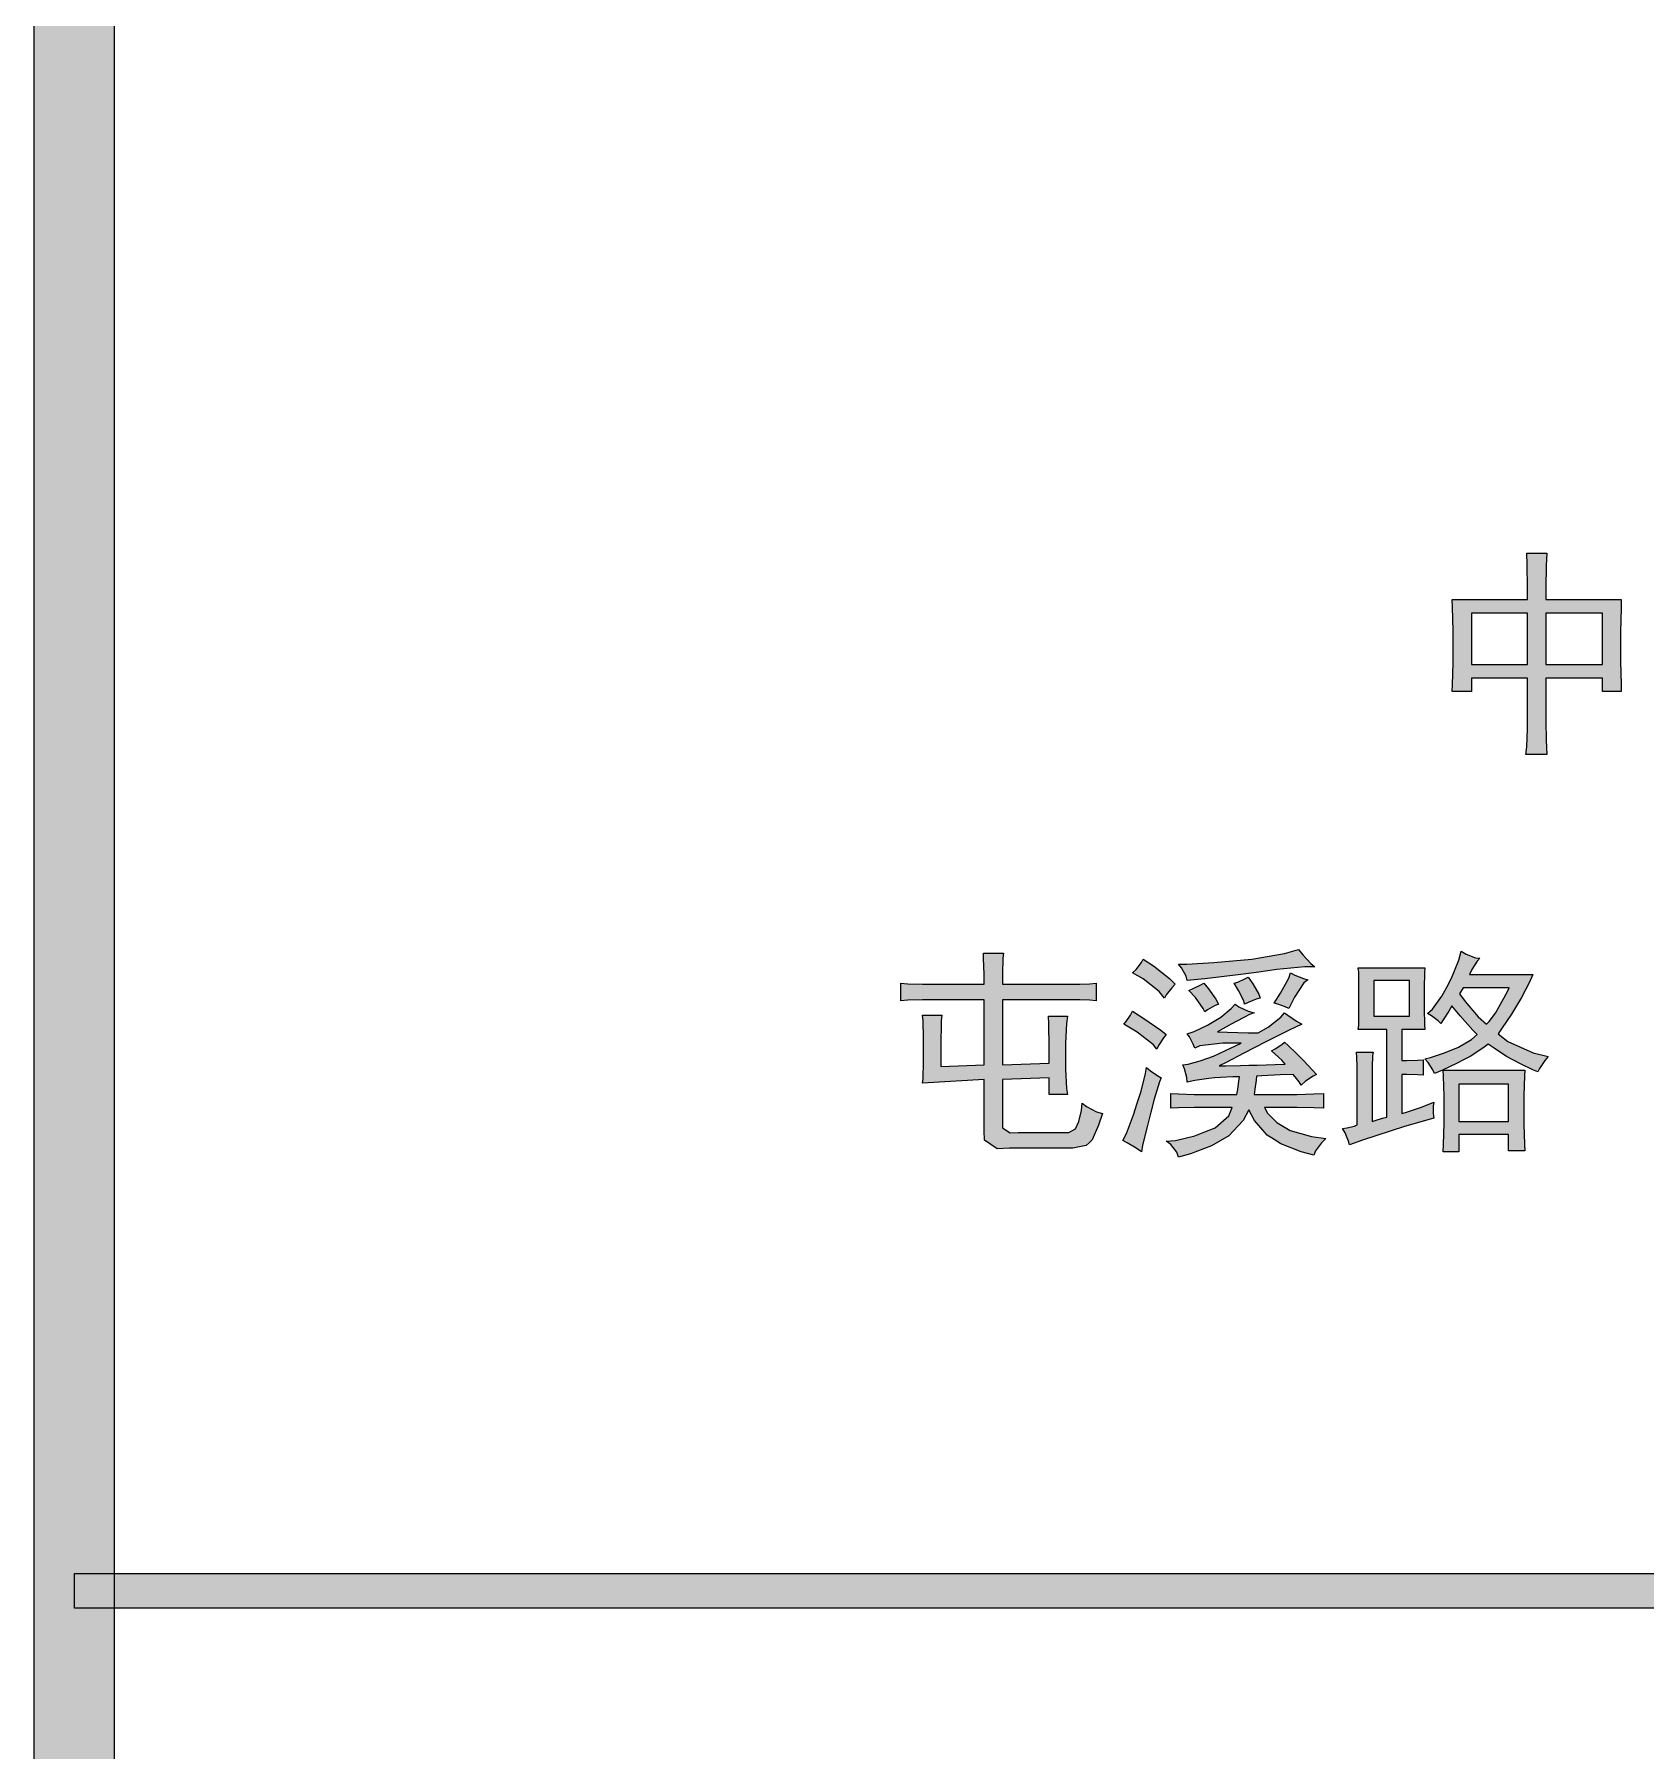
# Model space of a CAD drawing. Header units: millimetres. Extents: x 0 to 829, y 0 to 586.
# Drawn here: x 769.46 to 789.29, y 497.08 to 518.19 of the extents above; entities that cross this region are included whole.
import ezdxf

# ---------------------------------------------------------------- set-up
doc = ezdxf.new("R2010")
doc.units = ezdxf.units.MM

msp = doc.modelspace()

# ---------------------------------------------------------------- hatches: boundary and pattern name
h = msp.add_hatch(color=0)
h.dxf.hatch_style = 2
h.paths.add_polyline_path([(770.449028, 9.860139), (769.464778, 9.860139), (769.464778, 575.772139), (770.449028, 575.772139)])
h = msp.add_hatch(color=0)
h.paths.add_polyline_path([(788.073806, 511.802944), (788.06675, 511.65125), (788.063222, 511.369028), (788.063222, 511.234972), (788.991028, 511.234972), (788.9875, 511.129139), (788.980444, 510.836333), (788.980444, 510.649361), (788.980444, 510.465917), (788.9875, 510.194278), (788.991028, 510.102556), (788.758194, 510.102556), (788.758194, 510.264833), (788.063222, 510.264833), (788.063222, 509.806222), (788.063222, 509.742722), (788.06675, 509.502833), (788.073806, 509.326444), (787.816278, 509.326444), (787.826861, 509.421694), (787.837444, 509.643944), (787.837444, 509.774472), (787.837444, 510.264833), (787.146, 510.264833), (787.146, 510.102556), (786.909639, 510.102556), (786.913167, 510.183694), (786.920222, 510.455333), (786.920222, 510.649361), (786.920222, 510.846917), (786.913167, 511.139722), (786.909639, 511.234972), (787.837444, 511.234972), (787.837444, 511.379611), (787.833917, 511.661833), (787.826861, 511.802944)])
h.paths.add_polyline_path([(788.758194, 510.434167), (788.758194, 511.065639), (788.063222, 511.065639), (788.063222, 510.434167)])
h.paths.add_polyline_path([(787.837444, 510.434167), (787.837444, 511.065639), (787.146, 511.065639), (787.146, 510.434167)])
h = msp.add_hatch(color=0)
h.dxf.hatch_style = 2
h.paths.add_polyline_path([(781.152306, 506.504222), (781.152306, 506.624167), (781.14525, 506.818194), (781.141722, 506.885222), (781.388667, 506.885222), (781.381611, 506.821722), (781.378083, 506.631222), (781.378083, 506.504222), (782.295306, 506.504222), (782.330583, 506.504222), (782.450528, 506.50775), (782.528139, 506.514806), (782.528139, 506.299611), (782.450528, 506.306667), (782.330583, 506.310194), (782.295306, 506.310194), (781.378083, 506.310194), (781.378083, 505.509389), (781.953111, 505.530556), (781.953111, 505.728111), (781.946056, 506.017389), (781.942528, 506.109111), (782.175361, 506.109111), (782.164778, 506.020917), (782.154194, 505.7775), (782.154194, 505.615222), (782.154194, 505.456472), (782.164778, 505.220111), (782.175361, 505.146028), (781.953111, 505.146028), (781.953111, 505.350639), (781.378083, 505.329472), (781.378083, 504.803833), (781.378083, 504.736806), (781.473333, 504.673306), (781.568583, 504.676833), (782.133028, 504.676833), (782.193, 504.676833), (782.274139, 504.722694), (782.295306, 504.768556), (782.316472, 504.814417), (782.348222, 504.948472), (782.358806, 505.040194), (782.411722, 504.997861), (782.535194, 504.934361), (782.60575, 504.913194), (782.559889, 504.768556), (782.482278, 504.588639), (782.443472, 504.553361), (782.408194, 504.518083), (782.242389, 504.486333), (782.111861, 504.486333), (781.46275, 504.486333), (781.311056, 504.479278), (781.155833, 504.585111), (781.152306, 504.698), (781.152306, 505.329472), (780.393833, 505.287139), (780.400889, 505.343583), (780.404417, 505.548194), (780.404417, 505.692833), (780.404417, 505.841), (780.400889, 506.052667), (780.393833, 506.119694), (780.630194, 506.119694), (780.623139, 506.052667), (780.619611, 505.738694), (780.619611, 505.488222), (781.152306, 505.509389), (781.152306, 506.310194), (780.489083, 506.310194), (780.393833, 506.310194), (780.213917, 506.306667), (780.125722, 506.299611), (780.125722, 506.514806), (780.213917, 506.50775), (780.393833, 506.504222), (780.489083, 506.504222)])
h = msp.add_hatch(color=0)
h.dxf.hatch_style = 2
h.paths.add_polyline_path([(785.219833, 506.715889), (785.096361, 506.715889), (784.754167, 506.684139), (784.531917, 506.652389), (784.309667, 506.620639), (783.868694, 506.567722), (783.649972, 506.546556), (783.635861, 506.599472), (783.579417, 506.701778), (783.544139, 506.747639), (783.646444, 506.747639), (783.978056, 506.768806), (784.210889, 506.789972), (784.443722, 506.811139), (784.845889, 506.881694), (785.01875, 506.931083), (785.071667, 506.864056), (785.170444, 506.758222)])
h = msp.add_hatch(color=0)
h.paths.add_polyline_path([(787.248306, 506.821722), (787.216556, 506.786444), (787.153056, 506.684139), (787.121306, 506.620639), (787.900944, 506.620639), (787.862139, 506.528917), (787.763361, 506.338417), (787.703389, 506.236111), (787.639889, 506.133806), (787.527, 505.964472), (787.474083, 505.893917), (787.594028, 505.798667), (787.904472, 505.657556), (788.091444, 505.615222), (788.049111, 505.562306), (787.985611, 505.467056), (787.964444, 505.424722), (787.900944, 505.449417), (787.74925, 505.5235), (787.664583, 505.569361), (787.579917, 505.615222), (787.424694, 505.714), (787.354139, 505.766917), (787.287111, 505.714), (787.131889, 505.615222), (787.05075, 505.572889), (786.969611, 505.530556), (786.789694, 505.445889), (786.694444, 505.403556), (786.673278, 505.449417), (786.613306, 505.541139), (786.5745, 505.583472), (786.645056, 505.601111), (786.803806, 505.654028), (786.895528, 505.692833), (786.98725, 505.728111), (787.146, 505.823361), (787.216556, 505.883333), (787.163639, 505.93625), (787.008417, 506.112639), (786.906111, 506.236111), (786.870833, 506.172611), (786.800278, 506.06325), (786.768528, 506.020917), (786.736778, 506.052667), (786.655639, 506.112639), (786.60625, 506.140861), (786.666222, 506.193778), (786.782639, 506.356056), (786.842611, 506.465417), (786.902583, 506.574778), (786.990778, 506.797028), (787.022528, 506.909917), (787.0825, 506.871111), (787.195389, 506.828778)])
h.paths.add_polyline_path([(787.001361, 506.384278), (787.068389, 506.289028), (787.230667, 506.102056), (787.332972, 506.010333), (787.364722, 506.042083), (787.442333, 506.147917), (787.484667, 506.218472), (787.527, 506.292556), (787.5905, 506.4125), (787.611667, 506.458361), (787.047222, 506.458361)])
h = msp.add_hatch(color=0)
h.dxf.hatch_style = 2
h.paths.add_polyline_path([(783.106694, 506.811139), (783.233694, 506.726472), (783.43125, 506.57125), (783.501806, 506.504222), (783.459472, 506.458361), (783.392444, 506.373694), (783.371278, 506.331361), (783.30425, 506.4125), (783.106694, 506.567722), (782.976167, 506.641806), (783.022028, 506.684139), (783.085528, 506.768806)])
h = msp.add_hatch(color=0)
h.dxf.hatch_style = 2
h.paths.add_polyline_path([(785.135167, 506.557139), (785.085778, 506.518333), (784.969361, 506.341944), (784.898806, 506.204361), (784.856472, 506.225528), (784.76475, 506.257278), (784.718889, 506.267861), (784.7965, 506.391333), (784.898806, 506.578306), (784.919972, 506.641806), (784.972889, 506.613583), (785.08225, 506.57125)])
h = msp.add_hatch(color=0)
h.paths.add_polyline_path([(786.683861, 504.85675), (786.324028, 504.750917), (785.805444, 504.585111), (785.646694, 504.528667), (785.636111, 504.571), (785.593778, 504.673306), (785.562028, 504.72975), (785.614944, 504.736806), (785.706667, 504.757972), (785.741944, 504.772083), (785.741944, 505.445889), (785.741944, 505.488222), (785.738417, 505.601111), (785.731361, 505.668139), (785.935972, 505.668139), (785.928917, 505.622278), (785.925389, 505.484694), (785.925389, 505.392972), (785.925389, 504.814417), (785.960667, 504.825), (786.052389, 504.853222), (786.105306, 504.867333), (786.105306, 505.946833), (785.752528, 505.946833), (785.759583, 505.99975), (785.763111, 506.186722), (785.763111, 506.320778), (785.763111, 506.458361), (785.759583, 506.652389), (785.752528, 506.705306), (786.5745, 506.705306), (786.570972, 506.645333), (786.563917, 506.454833), (786.563917, 506.320778), (786.563917, 506.193778), (786.570972, 506.006806), (786.5745, 505.946833), (786.28875, 505.946833), (786.28875, 505.562306), (786.35225, 505.562306), (786.486306, 505.569361), (786.553333, 505.572889), (786.553333, 505.382389), (786.486306, 505.385917), (786.35225, 505.392972), (786.28875, 505.392972), (786.28875, 504.913194), (786.334611, 504.923778), (786.532167, 504.990806), (786.683861, 505.050778), (786.676806, 505.008444), (786.676806, 504.913194)])
h.paths.add_polyline_path([(786.384, 506.109111), (786.384, 506.546556), (785.946556, 506.546556), (785.946556, 506.109111)])
h = msp.add_hatch(color=0)
h.dxf.hatch_style = 2
h.paths.add_polyline_path([(783.854583, 506.514806), (783.911028, 506.44425), (784.00275, 506.31725), (784.0345, 506.257278), (783.985111, 506.236111), (783.900444, 506.186722), (783.865167, 506.162028), (783.847528, 506.204361), (783.752278, 506.338417), (783.671139, 506.426611), (783.724056, 506.447778), (783.815778, 506.493639)])
h = msp.add_hatch(color=0)
h.dxf.hatch_style = 2
h.paths.add_polyline_path([(784.397861, 506.588889), (784.457833, 506.50775), (784.531917, 506.38075), (784.546028, 506.331361), (784.500167, 506.31725), (784.401389, 506.278444), (784.355528, 506.257278), (784.344944, 506.296083), (784.281444, 506.423083), (784.228528, 506.514806), (784.274389, 506.528917), (784.359056, 506.567722)])
h = msp.add_hatch(color=0)
h.dxf.hatch_style = 2
h.paths.add_polyline_path([(784.239111, 506.257278), (784.284972, 506.225528), (784.401389, 506.172611), (784.471944, 506.151444), (784.4155, 506.130278), (784.189722, 506.010333), (784.023917, 505.915083), (784.147389, 505.911556), (784.397861, 505.9045), (784.524861, 505.9045), (784.644806, 505.975056), (784.803556, 506.098528), (784.845889, 506.151444), (784.888222, 506.119694), (784.994056, 506.049139), (785.061083, 506.010333), (784.905861, 505.93625), (784.616583, 505.791611), (784.482528, 505.724583), (784.348472, 505.654028), (784.12975, 505.541139), (784.045083, 505.498806), (784.126222, 505.498806), (784.306139, 505.502333), (784.408444, 505.505861), (784.51075, 505.505861), (784.733, 505.516444), (784.856472, 505.519972), (784.814139, 505.569361), (784.729472, 505.646972), (784.687139, 505.68225), (784.733, 505.706944), (784.814139, 505.759861), (784.845889, 505.788083), (784.895278, 505.74575), (784.990528, 505.654028), (785.039917, 505.604639), (785.085778, 505.558778), (785.188083, 505.449417), (785.241, 505.392972), (785.198667, 505.371806), (785.103417, 505.308306), (785.0505, 505.262444), (785.029333, 505.30125), (784.979944, 505.36475), (784.951722, 505.392972), (784.792972, 505.385917), (784.567194, 505.375333), (784.503694, 505.371806), (784.500167, 505.322417), (784.482528, 505.209528), (784.471944, 505.146028), (784.909389, 505.146028), (785.001111, 505.146028), (785.20925, 505.153083), (785.325667, 505.156611), (785.325667, 504.976694), (785.212778, 504.980222), (785.004639, 504.987278), (784.909389, 504.987278), (784.598944, 504.987278), (784.63775, 504.916722), (784.754167, 504.800306), (784.835306, 504.750917), (784.916444, 504.705056), (785.1775, 504.627444), (785.357417, 504.60275), (785.300972, 504.553361), (785.226889, 504.451056), (785.20925, 504.398139), (785.0505, 504.440472), (784.803556, 504.53925), (784.718889, 504.592167), (784.634222, 504.645083), (784.479, 504.825), (784.408444, 504.955528), (784.337889, 504.825), (784.1615, 504.638028), (784.055667, 504.574528), (783.949833, 504.514556), (783.692306, 504.415778), (783.544139, 504.376972), (783.522972, 504.436944), (783.448889, 504.532194), (783.392444, 504.571), (783.505333, 504.581583), (783.745222, 504.638028), (783.868694, 504.687417), (783.995694, 504.736806), (784.1615, 504.884972), (784.203833, 504.987278), (783.833417, 504.987278), (783.734639, 504.987278), (783.544139, 504.980222), (783.448889, 504.976694), (783.448889, 505.156611), (783.544139, 505.153083), (783.734639, 505.146028), (783.833417, 505.146028), (784.260278, 505.146028), (784.270861, 505.206), (784.284972, 505.311833), (784.292028, 505.361222), (784.210889, 505.361222), (784.059194, 505.354167), (783.985111, 505.350639), (783.914556, 505.343583), (783.745222, 505.318889), (783.649972, 505.297722), (783.646444, 505.354167), (783.618222, 505.46), (783.597056, 505.509389), (783.660556, 505.519972), (783.808722, 505.558778), (783.889861, 505.590528), (783.974528, 505.61875), (784.182667, 505.714), (784.313194, 505.7775), (784.087417, 505.7775), (783.805194, 505.74575), (783.745222, 505.714), (783.724056, 505.766917), (783.678194, 505.855111), (783.649972, 505.893917), (783.734639, 505.922139), (783.900444, 505.99975), (783.981583, 506.049139), (784.062722, 506.098528), (784.189722, 506.204361)])
h = msp.add_hatch(color=0)
h.dxf.hatch_style = 2
h.paths.add_polyline_path([(782.976167, 506.172611), (783.117278, 506.080889), (783.325417, 505.93625), (783.392444, 505.883333), (783.357167, 505.841), (783.297194, 505.749278), (783.276028, 505.703417), (783.233694, 505.756333), (783.032611, 505.911556), (782.870333, 506.010333), (782.898556, 506.042083), (782.951472, 506.123222)])
h = msp.add_hatch(color=0)
h.dxf.hatch_style = 2
h.paths.add_polyline_path([(783.328944, 505.350639), (783.307778, 505.30125), (783.244278, 505.089583), (783.201944, 504.927306), (783.159611, 504.765028), (783.099639, 504.521611), (783.085528, 504.440472), (783.022028, 504.486333), (782.909139, 504.553361), (782.85975, 504.581583), (782.902083, 504.66625), (782.990278, 504.895556), (783.036139, 505.040194), (783.082, 505.184833), (783.138444, 505.403556), (783.149028, 505.477639), (783.198417, 505.438833), (783.286611, 505.375333)])
h = msp.add_hatch(color=0)
h.paths.add_polyline_path([(787.802167, 505.445889), (787.798639, 505.375333), (787.791583, 505.131917), (787.791583, 504.955528), (787.791583, 504.782667), (787.798639, 504.532194), (787.802167, 504.451056), (787.601083, 504.451056), (787.601083, 504.655667), (786.990778, 504.655667), (786.990778, 504.440472), (786.800278, 504.440472), (786.803806, 504.532194), (786.810861, 504.789722), (786.810861, 504.955528), (786.810861, 505.124861), (786.803806, 505.371806), (786.800278, 505.445889)])
h.paths.add_polyline_path([(787.601083, 504.814417), (787.601083, 505.273028), (786.990778, 505.273028), (786.990778, 504.814417)])
h = msp.add_hatch(color=0)
h.dxf.hatch_style = 2
h.paths.add_polyline_path([(819.294639, 499.254639), (819.294639, 498.827778), (769.958667, 498.827778), (769.958667, 499.254639)])

# ---------------------------------------------------------------- linework, layer by layer
at = {"color": 0, "lineweight": 0}
for points in [[(770.449028, 9.860139), (769.464778, 9.860139), (769.464778, 575.772139), (770.449028, 575.772139)], [(788.073806, 511.802944), (788.06675, 511.65125), (788.063222, 511.369028), (788.063222, 511.234972), (788.991028, 511.234972), (788.9875, 511.129139), (788.980444, 510.836333), (788.980444, 510.649361), (788.980444, 510.465917), (788.9875, 510.194278), (788.991028, 510.102556), (788.758194, 510.102556), (788.758194, 510.264833), (788.063222, 510.264833), (788.063222, 509.806222), (788.063222, 509.742722), (788.06675, 509.502833), (788.073806, 509.326444), (787.816278, 509.326444), (787.826861, 509.421694), (787.837444, 509.643944), (787.837444, 509.774472), (787.837444, 510.264833), (787.146, 510.264833), (787.146, 510.102556), (786.909639, 510.102556), (786.913167, 510.183694), (786.920222, 510.455333), (786.920222, 510.649361), (786.920222, 510.846917), (786.913167, 511.139722), (786.909639, 511.234972), (787.837444, 511.234972), (787.837444, 511.379611), (787.833917, 511.661833), (787.826861, 511.802944)], [(787.837444, 510.434167), (787.837444, 511.065639), (787.146, 511.065639), (787.146, 510.434167)], [(788.758194, 510.434167), (788.758194, 511.065639), (788.063222, 511.065639), (788.063222, 510.434167)], [(781.152306, 506.504222), (781.152306, 506.624167), (781.14525, 506.818194), (781.141722, 506.885222), (781.388667, 506.885222), (781.381611, 506.821722), (781.378083, 506.631222), (781.378083, 506.504222), (782.295306, 506.504222), (782.330583, 506.504222), (782.450528, 506.50775), (782.528139, 506.514806), (782.528139, 506.299611), (782.450528, 506.306667), (782.330583, 506.310194), (782.295306, 506.310194), (781.378083, 506.310194), (781.378083, 505.509389), (781.953111, 505.530556), (781.953111, 505.728111), (781.946056, 506.017389), (781.942528, 506.109111), (782.175361, 506.109111), (782.164778, 506.020917), (782.154194, 505.7775), (782.154194, 505.615222), (782.154194, 505.456472), (782.164778, 505.220111), (782.175361, 505.146028), (781.953111, 505.146028), (781.953111, 505.350639), (781.378083, 505.329472), (781.378083, 504.803833), (781.378083, 504.736806), (781.473333, 504.673306), (781.568583, 504.676833), (782.133028, 504.676833), (782.193, 504.676833), (782.274139, 504.722694), (782.295306, 504.768556), (782.316472, 504.814417), (782.348222, 504.948472), (782.358806, 505.040194), (782.411722, 504.997861), (782.535194, 504.934361), (782.60575, 504.913194), (782.559889, 504.768556), (782.482278, 504.588639), (782.443472, 504.553361), (782.408194, 504.518083), (782.242389, 504.486333), (782.111861, 504.486333), (781.46275, 504.486333), (781.311056, 504.479278), (781.155833, 504.585111), (781.152306, 504.698), (781.152306, 505.329472), (780.393833, 505.287139), (780.400889, 505.343583), (780.404417, 505.548194), (780.404417, 505.692833), (780.404417, 505.841), (780.400889, 506.052667), (780.393833, 506.119694), (780.630194, 506.119694), (780.623139, 506.052667), (780.619611, 505.738694), (780.619611, 505.488222), (781.152306, 505.509389), (781.152306, 506.310194), (780.489083, 506.310194), (780.393833, 506.310194), (780.213917, 506.306667), (780.125722, 506.299611), (780.125722, 506.514806), (780.213917, 506.50775), (780.393833, 506.504222), (780.489083, 506.504222)], [(785.219833, 506.715889), (785.096361, 506.715889), (784.754167, 506.684139), (784.531917, 506.652389), (784.309667, 506.620639), (783.868694, 506.567722), (783.649972, 506.546556), (783.635861, 506.599472), (783.579417, 506.701778), (783.544139, 506.747639), (783.646444, 506.747639), (783.978056, 506.768806), (784.210889, 506.789972), (784.443722, 506.811139), (784.845889, 506.881694), (785.01875, 506.931083), (785.071667, 506.864056), (785.170444, 506.758222)], [(787.248306, 506.821722), (787.216556, 506.786444), (787.153056, 506.684139), (787.121306, 506.620639), (787.900944, 506.620639), (787.862139, 506.528917), (787.763361, 506.338417), (787.703389, 506.236111), (787.639889, 506.133806), (787.527, 505.964472), (787.474083, 505.893917), (787.594028, 505.798667), (787.904472, 505.657556), (788.091444, 505.615222), (788.049111, 505.562306), (787.985611, 505.467056), (787.964444, 505.424722), (787.900944, 505.449417), (787.74925, 505.5235), (787.664583, 505.569361), (787.579917, 505.615222), (787.424694, 505.714), (787.354139, 505.766917), (787.287111, 505.714), (787.131889, 505.615222), (787.05075, 505.572889), (786.969611, 505.530556), (786.789694, 505.445889), (786.694444, 505.403556), (786.673278, 505.449417), (786.613306, 505.541139), (786.5745, 505.583472), (786.645056, 505.601111), (786.803806, 505.654028), (786.895528, 505.692833), (786.98725, 505.728111), (787.146, 505.823361), (787.216556, 505.883333), (787.163639, 505.93625), (787.008417, 506.112639), (786.906111, 506.236111), (786.870833, 506.172611), (786.800278, 506.06325), (786.768528, 506.020917), (786.736778, 506.052667), (786.655639, 506.112639), (786.60625, 506.140861), (786.666222, 506.193778), (786.782639, 506.356056), (786.842611, 506.465417), (786.902583, 506.574778), (786.990778, 506.797028), (787.022528, 506.909917), (787.0825, 506.871111), (787.195389, 506.828778)], [(783.106694, 506.811139), (783.233694, 506.726472), (783.43125, 506.57125), (783.501806, 506.504222), (783.459472, 506.458361), (783.392444, 506.373694), (783.371278, 506.331361), (783.30425, 506.4125), (783.106694, 506.567722), (782.976167, 506.641806), (783.022028, 506.684139), (783.085528, 506.768806)], [(785.135167, 506.557139), (785.085778, 506.518333), (784.969361, 506.341944), (784.898806, 506.204361), (784.856472, 506.225528), (784.76475, 506.257278), (784.718889, 506.267861), (784.7965, 506.391333), (784.898806, 506.578306), (784.919972, 506.641806), (784.972889, 506.613583), (785.08225, 506.57125)], [(786.683861, 504.85675), (786.324028, 504.750917), (785.805444, 504.585111), (785.646694, 504.528667), (785.636111, 504.571), (785.593778, 504.673306), (785.562028, 504.72975), (785.614944, 504.736806), (785.706667, 504.757972), (785.741944, 504.772083), (785.741944, 505.445889), (785.741944, 505.488222), (785.738417, 505.601111), (785.731361, 505.668139), (785.935972, 505.668139), (785.928917, 505.622278), (785.925389, 505.484694), (785.925389, 505.392972), (785.925389, 504.814417), (785.960667, 504.825), (786.052389, 504.853222), (786.105306, 504.867333), (786.105306, 505.946833), (785.752528, 505.946833), (785.759583, 505.99975), (785.763111, 506.186722), (785.763111, 506.320778), (785.763111, 506.458361), (785.759583, 506.652389), (785.752528, 506.705306), (786.5745, 506.705306), (786.570972, 506.645333), (786.563917, 506.454833), (786.563917, 506.320778), (786.563917, 506.193778), (786.570972, 506.006806), (786.5745, 505.946833), (786.28875, 505.946833), (786.28875, 505.562306), (786.35225, 505.562306), (786.486306, 505.569361), (786.553333, 505.572889), (786.553333, 505.382389), (786.486306, 505.385917), (786.35225, 505.392972), (786.28875, 505.392972), (786.28875, 504.913194), (786.334611, 504.923778), (786.532167, 504.990806), (786.683861, 505.050778), (786.676806, 505.008444), (786.676806, 504.913194)], [(783.854583, 506.514806), (783.911028, 506.44425), (784.00275, 506.31725), (784.0345, 506.257278), (783.985111, 506.236111), (783.900444, 506.186722), (783.865167, 506.162028), (783.847528, 506.204361), (783.752278, 506.338417), (783.671139, 506.426611), (783.724056, 506.447778), (783.815778, 506.493639)], [(784.397861, 506.588889), (784.457833, 506.50775), (784.531917, 506.38075), (784.546028, 506.331361), (784.500167, 506.31725), (784.401389, 506.278444), (784.355528, 506.257278), (784.344944, 506.296083), (784.281444, 506.423083), (784.228528, 506.514806), (784.274389, 506.528917), (784.359056, 506.567722)], [(786.384, 506.109111), (786.384, 506.546556), (785.946556, 506.546556), (785.946556, 506.109111)], [(787.001361, 506.384278), (787.068389, 506.289028), (787.230667, 506.102056), (787.332972, 506.010333), (787.364722, 506.042083), (787.442333, 506.147917), (787.484667, 506.218472), (787.527, 506.292556), (787.5905, 506.4125), (787.611667, 506.458361), (787.047222, 506.458361)], [(784.239111, 506.257278), (784.284972, 506.225528), (784.401389, 506.172611), (784.471944, 506.151444), (784.4155, 506.130278), (784.189722, 506.010333), (784.023917, 505.915083), (784.147389, 505.911556), (784.397861, 505.9045), (784.524861, 505.9045), (784.644806, 505.975056), (784.803556, 506.098528), (784.845889, 506.151444), (784.888222, 506.119694), (784.994056, 506.049139), (785.061083, 506.010333), (784.905861, 505.93625), (784.616583, 505.791611), (784.482528, 505.724583), (784.348472, 505.654028), (784.12975, 505.541139), (784.045083, 505.498806), (784.126222, 505.498806), (784.306139, 505.502333), (784.408444, 505.505861), (784.51075, 505.505861), (784.733, 505.516444), (784.856472, 505.519972), (784.814139, 505.569361), (784.729472, 505.646972), (784.687139, 505.68225), (784.733, 505.706944), (784.814139, 505.759861), (784.845889, 505.788083), (784.895278, 505.74575), (784.990528, 505.654028), (785.039917, 505.604639), (785.085778, 505.558778), (785.188083, 505.449417), (785.241, 505.392972), (785.198667, 505.371806), (785.103417, 505.308306), (785.0505, 505.262444), (785.029333, 505.30125), (784.979944, 505.36475), (784.951722, 505.392972), (784.792972, 505.385917), (784.567194, 505.375333), (784.503694, 505.371806), (784.500167, 505.322417), (784.482528, 505.209528), (784.471944, 505.146028), (784.909389, 505.146028), (785.001111, 505.146028), (785.20925, 505.153083), (785.325667, 505.156611), (785.325667, 504.976694), (785.212778, 504.980222), (785.004639, 504.987278), (784.909389, 504.987278), (784.598944, 504.987278), (784.63775, 504.916722), (784.754167, 504.800306), (784.835306, 504.750917), (784.916444, 504.705056), (785.1775, 504.627444), (785.357417, 504.60275), (785.300972, 504.553361), (785.226889, 504.451056), (785.20925, 504.398139), (785.0505, 504.440472), (784.803556, 504.53925), (784.718889, 504.592167), (784.634222, 504.645083), (784.479, 504.825), (784.408444, 504.955528), (784.337889, 504.825), (784.1615, 504.638028), (784.055667, 504.574528), (783.949833, 504.514556), (783.692306, 504.415778), (783.544139, 504.376972), (783.522972, 504.436944), (783.448889, 504.532194), (783.392444, 504.571), (783.505333, 504.581583), (783.745222, 504.638028), (783.868694, 504.687417), (783.995694, 504.736806), (784.1615, 504.884972), (784.203833, 504.987278), (783.833417, 504.987278), (783.734639, 504.987278), (783.544139, 504.980222), (783.448889, 504.976694), (783.448889, 505.156611), (783.544139, 505.153083), (783.734639, 505.146028), (783.833417, 505.146028), (784.260278, 505.146028), (784.270861, 505.206), (784.284972, 505.311833), (784.292028, 505.361222), (784.210889, 505.361222), (784.059194, 505.354167), (783.985111, 505.350639), (783.914556, 505.343583), (783.745222, 505.318889), (783.649972, 505.297722), (783.646444, 505.354167), (783.618222, 505.46), (783.597056, 505.509389), (783.660556, 505.519972), (783.808722, 505.558778), (783.889861, 505.590528), (783.974528, 505.61875), (784.182667, 505.714), (784.313194, 505.7775), (784.087417, 505.7775), (783.805194, 505.74575), (783.745222, 505.714), (783.724056, 505.766917), (783.678194, 505.855111), (783.649972, 505.893917), (783.734639, 505.922139), (783.900444, 505.99975), (783.981583, 506.049139), (784.062722, 506.098528), (784.189722, 506.204361)], [(782.976167, 506.172611), (783.117278, 506.080889), (783.325417, 505.93625), (783.392444, 505.883333), (783.357167, 505.841), (783.297194, 505.749278), (783.276028, 505.703417), (783.233694, 505.756333), (783.032611, 505.911556), (782.870333, 506.010333), (782.898556, 506.042083), (782.951472, 506.123222)], [(783.328944, 505.350639), (783.307778, 505.30125), (783.244278, 505.089583), (783.201944, 504.927306), (783.159611, 504.765028), (783.099639, 504.521611), (783.085528, 504.440472), (783.022028, 504.486333), (782.909139, 504.553361), (782.85975, 504.581583), (782.902083, 504.66625), (782.990278, 504.895556), (783.036139, 505.040194), (783.082, 505.184833), (783.138444, 505.403556), (783.149028, 505.477639), (783.198417, 505.438833), (783.286611, 505.375333)], [(787.802167, 505.445889), (787.798639, 505.375333), (787.791583, 505.131917), (787.791583, 504.955528), (787.791583, 504.782667), (787.798639, 504.532194), (787.802167, 504.451056), (787.601083, 504.451056), (787.601083, 504.655667), (786.990778, 504.655667), (786.990778, 504.440472), (786.800278, 504.440472), (786.803806, 504.532194), (786.810861, 504.789722), (786.810861, 504.955528), (786.810861, 505.124861), (786.803806, 505.371806), (786.800278, 505.445889)], [(787.601083, 504.814417), (787.601083, 505.273028), (786.990778, 505.273028), (786.990778, 504.814417)], [(819.294639, 499.254639), (819.294639, 498.827778), (769.958667, 498.827778), (769.958667, 499.254639)]]:
    msp.add_lwpolyline(points, close=True, dxfattribs=at)

doc.saveas('drawing.dxf')
